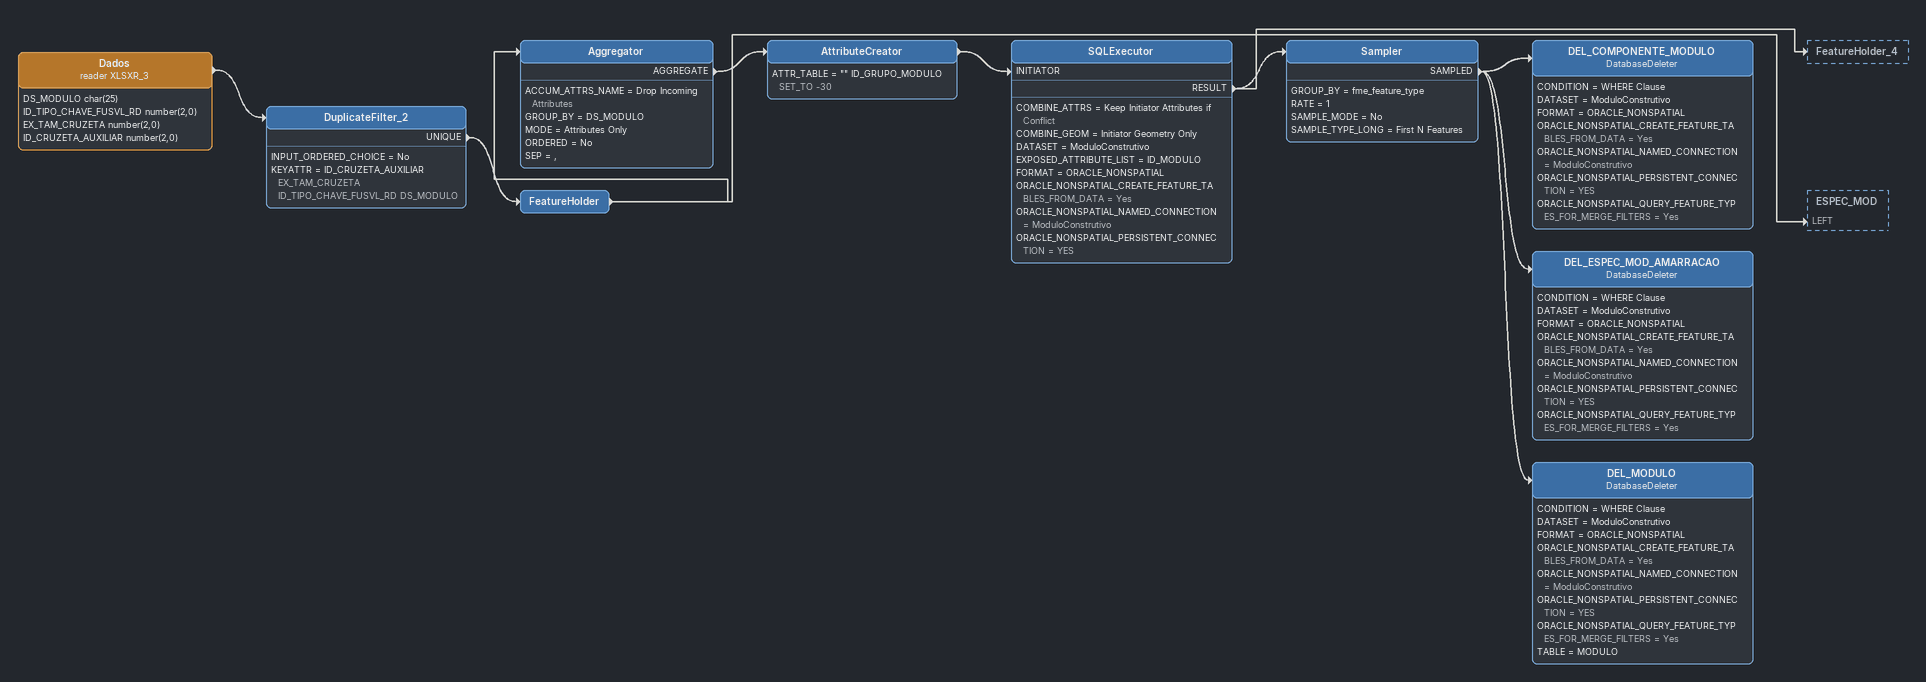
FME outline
Dados (reader XLSXR_3)
    attributes: DS_MODULO char(25), ID_TIPO_CHAVE_FUSVL_RD number(2,0), EX_TAM_CRUZETA number(2,0), ID_CRUZETA_AUXILIAR number(2,0)
    -> DuplicateFilter_2
DuplicateFilter_2
    INPUT_ORDERED_CHOICE = No
    KEYATTR = ID_CRUZETA_AUXILIAR EX_TAM_CRUZETA ID_TIPO_CHAVE_FUSVL_RD DS_MODULO
    UNIQUE -> FeatureHolder
FeatureHolder
    -> Aggregator
    -> ESPEC_MOD [LEFT]
Aggregator
    ACCUM_ATTRS_NAME = Drop Incoming Attributes
    GROUP_BY = DS_MODULO
    MODE = Attributes Only
    ORDERED = No
    SEP = ,
    AGGREGATE -> AttributeCreator
AttributeCreator
    ATTR_TABLE = "" ID_GRUPO_MODULO SET_TO -30
    -> SQLExecutor [INITIATOR]
SQLExecutor
    COMBINE_ATTRS = Keep Initiator Attributes if Conflict
    COMBINE_GEOM = Initiator Geometry Only
    DATASET = ModuloConstrutivo
    EXPOSED_ATTRIBUTE_LIST = ID_MODULO
    FORMAT = ORACLE_NONSPATIAL
    ORACLE_NONSPATIAL_CREATE_FEATURE_TABLES_FROM_DATA = Yes
    ORACLE_NONSPATIAL_NAMED_CONNECTION = ModuloConstrutivo
    ORACLE_NONSPATIAL_PERSISTENT_CONNECTION = YES
    RESULT -> Sampler
    RESULT -> FeatureHolder_4
Sampler
    GROUP_BY = fme_feature_type
    RATE = 1
    SAMPLE_MODE = No
    SAMPLE_TYPE_LONG = First N Features
    SAMPLED -> DEL_COMPONENTE_MODULO
    SAMPLED -> DEL_ESPEC_MOD_AMARRACAO
    SAMPLED -> DEL_MODULO
DEL_COMPONENTE_MODULO: DatabaseDeleter
    CONDITION = WHERE Clause
    DATASET = ModuloConstrutivo
    FORMAT = ORACLE_NONSPATIAL
    ORACLE_NONSPATIAL_CREATE_FEATURE_TABLES_FROM_DATA = Yes
    ORACLE_NONSPATIAL_NAMED_CONNECTION = ModuloConstrutivo
    ORACLE_NONSPATIAL_PERSISTENT_CONNECTION = YES
    ORACLE_NONSPATIAL_QUERY_FEATURE_TYPES_FOR_MERGE_FILTERS = Yes
DEL_ESPEC_MOD_AMARRACAO: DatabaseDeleter
    CONDITION = WHERE Clause
    DATASET = ModuloConstrutivo
    FORMAT = ORACLE_NONSPATIAL
    ORACLE_NONSPATIAL_CREATE_FEATURE_TABLES_FROM_DATA = Yes
    ORACLE_NONSPATIAL_NAMED_CONNECTION = ModuloConstrutivo
    ORACLE_NONSPATIAL_PERSISTENT_CONNECTION = YES
    ORACLE_NONSPATIAL_QUERY_FEATURE_TYPES_FOR_MERGE_FILTERS = Yes
DEL_MODULO: DatabaseDeleter
    CONDITION = WHERE Clause
    DATASET = ModuloConstrutivo
    FORMAT = ORACLE_NONSPATIAL
    ORACLE_NONSPATIAL_CREATE_FEATURE_TABLES_FROM_DATA = Yes
    ORACLE_NONSPATIAL_NAMED_CONNECTION = ModuloConstrutivo
    ORACLE_NONSPATIAL_PERSISTENT_CONNECTION = YES
    ORACLE_NONSPATIAL_QUERY_FEATURE_TYPES_FOR_MERGE_FILTERS = Yes
    TABLE = MODULO
